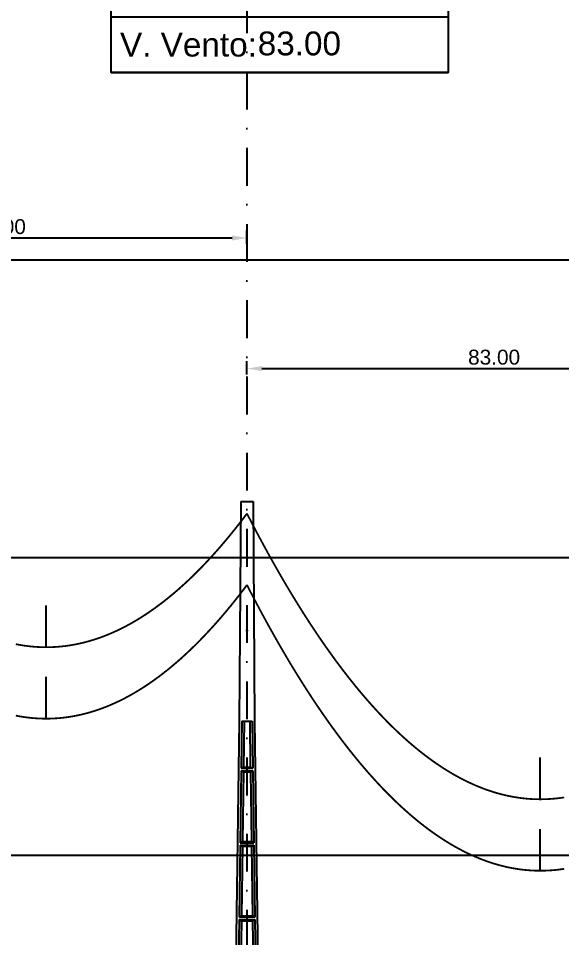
# Model space of a CAD drawing. Header units: metres. Extents: x -121 to 9872, y 3505 to 10721.
# Drawn here: x 6393.9 to 6485.1, y 9036.2 to 9190.6 of the extents above; entities that cross this region are included whole.
import ezdxf
from ezdxf.enums import TextEntityAlignment as Align

# ---------------------------------------------------------------- set-up
doc = ezdxf.new("R2010")
doc.units = ezdxf.units.M
doc.header["$PDMODE"] = 2
doc.linetypes.add('DASHDOT', pattern=[25.4, 12.7, -6.35, 0, -6.35])
for name, color, linetype in [('Cabeçalho', 7, 'Continuous'), ('CON-EOL- CA MAGNOLIA', 210, 'Continuous'), ('cotas', 7, 'Continuous'), ('Grade', 9, 'Continuous'), ('Ind.Rot', 8, 'DASHDOT'), ('POSTE DT', 7, 'Continuous')]:
    doc.layers.add(name, color=color, linetype=linetype)
doc.styles.add('Arial', font='arial.ttf')
doc.styles.add('SIMM-PADRÃO_(TXT)', font='arial.ttf', dxfattribs={"height": 2})
doc.styles.get("Standard").update_dxf_attribs({"font": 'arial.ttf'})
doc.dimstyles.new('ISO-25', dxfattribs={"dimtxt": 2.5, "dimasz": 2.5, "dimexe": 1.25, "dimexo": 0.625, "dimtad": 1, "dimzin": 1, "dimtxsty": 'Standard', "dimcen": 2.5, "dimaunit": 1, "dimadec": 3, "dimazin": 3, "dimtfac": 1, "dimtmove": 0, "dimatfit": 3, "dimfxlon": 1, "dimarcsym": 0})

# ---------------------------------------------------------------- blocks, each defined once
blk = doc.blocks.new('*U1')
at = {"layer": 'POSTE DT', "extrusion": (0, 1, 0)}
for p, q in [((-3.31, 378.23), (-4.05, 262)), ((-3.31, 378.23), (3.31, 378.23)), ((3.31, 378.23), (4.06, 262)), ((-4.05, 262), (-7.72, 0)), ((-4.05, 262), (-4.05, 262)), ((-2.73, 262), (-3.08, 237.05)), ((-2.73, 262), (2.75, 262)), ((-1.42, 262), (-1.77, 237.57)), ((1.43, 262), (1.77, 237.57)), ((2.75, 262), (3.1, 237.05)), ((4.06, 262), (7.72, 0)), ((-3.1, 235.74), (-3.63, 197.65)), ((3.11, 235.73), (-3.1, 235.74)), ((3.1, 237.05), (-3.08, 237.05)), ((-1.8, 235.21), (-2.32, 198.19)), ((1.8, 235.21), (2.32, 198.19)), ((3.11, 235.73), (3.65, 197.65)), ((-3.65, 196.34), (-4.19, 158.25)), ((-2.35, 195.8), (-2.87, 158.8)), ((2.35, 195.8), (2.87, 158.8)), ((3.66, 196.34), (4.2, 158.25)), ((-4.21, 156.94), (-4.74, 118.85)), ((-2.9, 156.39), (-3.42, 119.41)), ((2.91, 156.39), (3.42, 119.41)), ((4.21, 156.94), (4.75, 118.85)), ((-4.76, 117.54), (-5.29, 79.45)), ((4.77, 117.54), (-4.76, 117.54)), ((4.75, 118.85), (-4.74, 118.85)), ((-3.46, 116.98), (-3.97, 80.02)), ((3.46, 116.98), (3.98, 80.02)), ((4.77, 117.54), (5.3, 79.45)), ((-5.31, 78.14), (-5.85, 40.06)), ((5.32, 78.14), (-5.31, 78.14)), ((5.3, 79.45), (-5.29, 79.45)), ((5.32, 78.14), (5.85, 40.06)), ((-4.01, 77.57), (-4.53, 40.63)), ((4.01, 77.57), (4.53, 40.63)), ((5.85, 40.06), (-5.85, 40.06)), ((-5.86, 38.74), (-6.41, 0)), ((5.87, 38.74), (-5.86, 38.74)), ((-4.56, 38.17), (-5.1, 0)), ((4.56, 38.17), (5.1, 0)), ((5.87, 38.74), (6.41, 0)), ((-6.41, 0), (-7.72, 0)), ((-5.1, 0), (-6.41, 0)), ((5.1, 0), (-5.1, 0)), ((6.41, 0), (5.1, 0)), ((7.72, 0), (6.41, 0))]:
    blk.add_line(p, q, dxfattribs=at)
at = {"layer": 'POSTE DT', "ltscale": 3}
for points in [[(-3.65, 196.34), (3.66, 196.34)], [(-3.63, 197.65), (3.65, 197.65)], [(-4.21, 156.94), (4.21, 156.94)], [(4.2, 158.25), (-4.19, 158.25)]]:
    blk.add_lwpolyline(points, dxfattribs=at)
at = {"layer": 'POSTE DT'}
for points, knots in [([(0.25, 309.94), (0.25, 309.93), (0.25, 309.93), (0.25, 309.92), (0.25, 309.91), (0.25, 309.9), (0.25, 309.89), (0.24, 309.85), (0.22, 309.82), (0.19, 309.77), (0.16, 309.74), (0.11, 309.71), (0.08, 309.7), (0.01, 309.68), (-0.02, 309.68), (-0.08, 309.7), (-0.11, 309.71), (-0.16, 309.74), (-0.18, 309.76), (-0.21, 309.8), (-0.22, 309.82), (-0.24, 309.85), (-0.24, 309.87), (-0.25, 309.89), (-0.25, 309.9), (-0.25, 309.92), (-0.25, 309.92), (-0.25, 309.93), (-0.25, 309.94), (-0.25, 309.95), (-0.25, 309.95), (-0.25, 309.96), (-0.25, 309.97), (-0.24, 310), (-0.23, 310.02), (-0.21, 310.07), (-0.2, 310.09), (-0.15, 310.14), (-0.13, 310.15), (-0.07, 310.18), (-0.03, 310.19), (0.03, 310.19), (0.06, 310.18), (0.12, 310.16), (0.14, 310.14), (0.18, 310.11), (0.2, 310.09), (0.21, 310.06), (0.22, 310.05), (0.23, 310.04), (0.24, 310.01), (0.24, 309.99), (0.25, 309.97), (0.25, 309.96), (0.25, 309.95), (0.25, 309.94), (0.25, 309.94), (0.25, 309.94), (0.25, 309.94)], [-54.728303, -54.728303, -54.728303, -54.728303, -54.309038, -54.309038, -53.647169, -53.647169, -52.532885, -52.532885, -48.86224, -48.86224, -45.282765, -45.282765, -41.52867, -41.52867, -37.867486, -37.867486, -34.454589, -34.454589, -31.301423, -31.301423, -28.48103, -28.48103, -26.961755, -26.961755, -25.7544, -25.7544, -25.136228, -25.136228, -24.64409, -24.64409, -24.094201, -24.094201, -23.191199, -23.191199, -20.494482, -20.494482, -17.342863, -17.342863, -13.645538, -13.645538, -9.835989, -9.835989, -6.296781, -6.296781, -3.005029, -3.005029, 0, 0, 0, 1.527594, 1.527594, 3.697216, 3.697216, 4.489727, 4.489727, 5.01438, 5.01438, 5.095313, 5.095313, 5.095313, 5.095313]), ([(-3.1, 235.74), (-2.88, 235.65), (-2.67, 235.56), (-2.23, 235.39), (-2.02, 235.3), (-1.8, 235.21)], [0.055576, 0.055576, 0.055576, 0.055576, 56.767409, 56.767409, 113.50757, 113.50757, 113.50757, 113.50757]), ([(-1.77, 237.57), (-1.99, 237.49), (-2.21, 237.4), (-2.64, 237.22), (-2.86, 237.14), (-3.08, 237.05)], [0, 0, 0, 0, 56.660495, 56.660495, 113.412826, 113.412826, 113.412826, 113.412826]), ([(-1.8, 235.21), (-1.2, 235.21), (-0.6, 235.21), (0.6, 235.21), (1.2, 235.21), (1.8, 235.21)], [0, 0, 0, 0, 68.567797, 68.567797, 137.136247, 137.136247, 137.136247, 137.136247]), ([(1.77, 237.57), (1.18, 237.57), (0.59, 237.57), (-0.59, 237.57), (-1.18, 237.57), (-1.77, 237.57)], [0, 0, 0, 0, 67.306894, 67.306894, 134.614447, 134.614447, 134.614447, 134.614447]), ([(3.1, 237.05), (2.87, 237.14), (2.65, 237.23), (2.21, 237.4), (1.99, 237.49), (1.77, 237.57)], [0, 0, 0, 0, 56.738948, 56.738948, 113.38731, 113.38731, 113.38731, 113.38731]), ([(1.8, 235.21), (2.02, 235.3), (2.24, 235.38), (2.68, 235.56), (2.89, 235.65), (3.11, 235.73)], [0, 0, 0, 0, 56.845349, 56.845349, 113.599799, 113.599799, 113.599799, 113.599799]), ([(-3.65, 196.34), (-3.43, 196.25), (-3.22, 196.16), (-2.78, 195.98), (-2.57, 195.89), (-2.35, 195.8)], [0.054307, 0.054307, 0.054307, 0.054307, 63.527131, 63.527131, 127.063246, 127.063246, 127.063246, 127.063246]), ([(-2.32, 198.19), (-2.54, 198.1), (-2.76, 198.01), (-3.2, 197.83), (-3.41, 197.74), (-3.63, 197.65)], [0, 0, 0, 0, 63.412073, 63.412073, 126.777421, 126.777421, 126.777421, 126.777421]), ([(-2.35, 195.8), (-1.57, 195.8), (-0.78, 195.8), (0.79, 195.8), (1.57, 195.8), (2.35, 195.8)], [0, 0, 0, 0, 89.585713, 89.585713, 179.17191, 179.17191, 179.17191, 179.17191]), ([(2.32, 198.19), (1.55, 198.19), (0.77, 198.19), (-0.77, 198.19), (-1.55, 198.19), (-2.32, 198.19)], [0, 0, 0, 0, 88.31008, 88.31008, 176.620652, 176.620652, 176.620652, 176.620652]), ([(3.65, 197.65), (3.43, 197.74), (3.2, 197.83), (2.76, 198.01), (2.54, 198.1), (2.32, 198.19)], [0, 0, 0, 0, 63.488119, 63.488119, 126.880939, 126.880939, 126.880939, 126.880939]), ([(2.35, 195.8), (2.57, 195.89), (2.79, 195.98), (3.23, 196.16), (3.45, 196.25), (3.66, 196.34)], [0, 0, 0, 0, 63.60246, 63.60246, 127.109696, 127.109696, 127.109696, 127.109696]), ([(-4.21, 156.94), (-3.99, 156.85), (-3.77, 156.75), (-3.34, 156.57), (-3.12, 156.48), (-2.9, 156.39)], [0.053423, 0.053423, 0.053423, 0.053423, 70.429742, 70.429742, 140.90167, 140.90167, 140.90167, 140.90167]), ([(-2.87, 158.8), (-3.09, 158.71), (-3.31, 158.62), (-3.75, 158.43), (-3.97, 158.34), (-4.19, 158.25)], [0, 0, 0, 0, 70.301707, 70.301707, 140.590947, 140.590947, 140.590947, 140.590947]), ([(-2.9, 156.39), (-1.94, 156.39), (-0.97, 156.39), (0.97, 156.39), (1.94, 156.39), (2.91, 156.39)], [0, 0, 0, 0, 110.60219, 110.60219, 221.20473, 221.20473, 221.20473, 221.20473]), ([(2.87, 158.8), (1.92, 158.8), (0.96, 158.8), (-0.96, 158.8), (-1.91, 158.8), (-2.87, 158.8)], [0, 0, 0, 0, 109.314454, 109.314454, 218.629264, 218.629264, 218.629264, 218.629264]), ([(4.2, 158.25), (3.98, 158.34), (3.76, 158.44), (3.31, 158.62), (3.09, 158.71), (2.87, 158.8)], [0, 0, 0, 0, 70.379198, 70.379198, 140.659718, 140.659718, 140.659718, 140.659718]), ([(2.91, 156.39), (3.12, 156.48), (3.34, 156.57), (3.78, 156.75), (4, 156.85), (4.21, 156.94)], [0, 0, 0, 0, 70.506649, 70.506649, 140.914701, 140.914701, 140.914701, 140.914701]), ([(-4.76, 117.54), (-4.54, 117.45), (-4.32, 117.35), (-3.89, 117.17), (-3.67, 117.07), (-3.46, 116.98)], [0.052784, 0.052784, 0.052784, 0.052784, 77.438432, 77.438432, 154.950301, 154.950301, 154.950301, 154.950301]), ([(-3.42, 119.41), (-3.64, 119.32), (-3.86, 119.23), (-4.3, 119.04), (-4.52, 118.95), (-4.74, 118.85)], [0, 0, 0, 0, 77.299547, 77.299547, 154.618634, 154.618634, 154.618634, 154.618634]), ([(-3.46, 116.98), (-2.3, 116.98), (-1.15, 116.98), (1.15, 116.98), (2.31, 116.98), (3.46, 116.98)], [0, 0, 0, 0, 131.617604, 131.617604, 263.235447, 263.235447, 263.235447, 263.235447]), ([(3.42, 119.41), (2.28, 119.41), (1.14, 119.41), (-1.14, 119.41), (-2.28, 119.41), (-3.42, 119.41)], [0, 0, 0, 0, 130.319901, 130.319901, 260.640046, 260.640046, 260.640046, 260.640046]), ([(4.75, 118.85), (4.53, 118.95), (4.31, 119.04), (3.87, 119.23), (3.64, 119.32), (3.42, 119.41)], [0, 0, 0, 0, 77.381597, 77.381597, 154.66183, 154.66183, 154.66183, 154.66183]), ([(3.46, 116.98), (3.68, 117.07), (3.89, 117.17), (4.33, 117.35), (4.55, 117.45), (4.77, 117.54)], [0, 0, 0, 0, 77.520013, 77.520013, 154.938747, 154.938747, 154.938747, 154.938747]), ([(-5.31, 78.14), (-5.09, 78.05), (-4.88, 77.95), (-4.44, 77.76), (-4.23, 77.67), (-4.01, 77.57)], [0.052308, 0.052308, 0.052308, 0.052308, 84.527725, 84.527725, 169.158824, 169.158824, 169.158824, 169.158824]), ([(-3.97, 80.02), (-4.19, 79.93), (-4.41, 79.83), (-4.85, 79.64), (-5.07, 79.55), (-5.29, 79.45)], [0, 0, 0, 0, 84.379671, 84.379671, 168.809376, 168.809376, 168.809376, 168.809376]), ([(3.98, 80.02), (2.65, 80.02), (1.33, 80.02), (-1.32, 80.02), (-2.65, 80.02), (-3.97, 80.02)], [0, 0, 0, 0, 151.326157, 151.326157, 302.652465, 302.652465, 302.652465, 302.652465]), ([(5.3, 79.45), (5.08, 79.55), (4.86, 79.64), (4.42, 79.83), (4.2, 79.93), (3.98, 80.02)], [0, 0, 0, 0, 84.46863, 84.46863, 168.833721, 168.833721, 168.833721, 168.833721]), ([(4.01, 77.57), (4.23, 77.67), (4.45, 77.76), (4.88, 77.95), (5.1, 78.05), (5.32, 78.14)], [0, 0, 0, 0, 84.616316, 84.616316, 169.129178, 169.129178, 169.129178, 169.129178]), ([(-4.01, 77.57), (-2.67, 77.57), (-1.34, 77.57), (1.34, 77.57), (2.67, 77.57), (4.01, 77.57)], [0, 0, 0, 0, 152.632212, 152.632212, 305.264569, 305.264569, 305.264569, 305.264569]), ([(-4.53, 40.63), (-4.75, 40.53), (-4.97, 40.44), (-5.41, 40.25), (-5.63, 40.15), (-5.85, 40.06)], [0, 0, 0, 0, 91.523648, 91.523648, 183.126775, 183.126775, 183.126775, 183.126775]), ([(4.53, 40.63), (3.02, 40.63), (1.51, 40.63), (-1.51, 40.63), (-3.02, 40.63), (-4.53, 40.63)], [0, 0, 0, 0, 172.33304, 172.33304, 344.666151, 344.666151, 344.666151, 344.666151]), ([(5.85, 40.06), (5.63, 40.15), (5.41, 40.25), (4.97, 40.44), (4.75, 40.53), (4.53, 40.63)], [0, 0, 0, 0, 91.621326, 91.621326, 183.137324, 183.137324, 183.137324, 183.137324]), ([(-5.86, 38.74), (-5.65, 38.65), (-5.43, 38.55), (-5, 38.36), (-4.78, 38.26), (-4.56, 38.17)], [0.026524, 0.026524, 0.026524, 0.026524, 91.679563, 91.679563, 183.466041, 183.466041, 183.466041, 183.466041]), ([(-4.56, 38.17), (-3.04, 38.17), (-1.52, 38.17), (1.52, 38.17), (3.04, 38.17), (4.56, 38.17)], [0, 0, 0, 0, 173.646192, 173.646192, 347.292451, 347.292451, 347.292451, 347.292451]), ([(4.56, 38.17), (4.78, 38.26), (5, 38.36), (5.43, 38.55), (5.65, 38.65), (5.87, 38.74)], [0, 0, 0, 0, 91.776928, 91.776928, 183.448614, 183.448614, 183.448614, 183.448614])]:
    blk.add_open_spline(points, degree=3, knots=knots, dxfattribs=at)
blk = doc.blocks.new('Bloco P Sup')
at = {"layer": 'Cabeçalho'}
blk.add_lwpolyline([(-11.66, -3.34), (44.97, -3.34), (44.97, -31.45), (-11.66, -31.45)], close=True, dxfattribs=at)
for points in [[(-11.66, -12.71), (44.97, -12.71)], [(-11.66, -22.08), (44.97, -22.08)], [(-11.66, -31.45), (44.97, -31.45)]]:
    blk.add_lwpolyline(points, dxfattribs=at)
at = {"layer": 'Cabeçalho', "style": 'Arial'}
blk.add_text('V. Vento:', height=4, dxfattribs=at).set_placement((-10.16, -26.77), align=Align.MIDDLE_LEFT)
at = {"layer": 'Cabeçalho', "style": 'SIMM-PADRÃO_(TXT)'}
for tag, p in [('ESTRUTURANUM', (-10.16, -11.03)), ('TIPO_ESFORÇO', (-10.16, -20.4)), ('VÃOVENTO', (12.97, -29.77))]:
    blk.add_attdef(tag, text='', height=4, dxfattribs=at).set_placement(p, align=Align.BOTTOM_LEFT)
blk = doc.blocks.new('*D121')
at = {"layer": 'cotas', "color": 0, "lineweight": -2, "transparency": 16777216}
for p, q in [((6349.31, 9152.67), (6349.31, 9154.92)), ((6432.31, 9152.67), (6432.31, 9154.92)), ((6351.81, 9153.67), (6429.81, 9153.67))]:
    blk.add_line(p, q, dxfattribs=at)
at = {"layer": 'cotas', "color": 0, "transparency": 16777216}
for points in [[(6351.81, 9154.09), (6351.81, 9153.25), (6349.31, 9153.67)], [(6429.81, 9154.09), (6429.81, 9153.25), (6432.31, 9153.67)]]:
    blk.add_solid(points, dxfattribs=at)
at = {"layer": 'Defpoints', "color": 0, "transparency": 16777216}
for p in [(6432.31, 9153.67), (6349.31, 9134.97), (6432.31, 9109.38)]:
    blk.add_point(p, dxfattribs=at)
at = {"layer": 'cotas', "color": 0, "transparency": 16777216, "insert": (6390.81, 9155.57), "char_height": 2.5, "attachment_point": 5}
blk.add_mtext('83.00', dxfattribs=at)
blk = doc.blocks.new('*D122')
at = {"layer": 'cotas', "color": 0, "lineweight": -2, "transparency": 16777216}
for p, q in [((6432.31, 9130.74), (6432.31, 9132.99)), ((6434.81, 9131.74), (6512.81, 9131.74)), ((6515.31, 9130.74), (6515.31, 9132.99))]:
    blk.add_line(p, q, dxfattribs=at)
at = {"layer": 'cotas', "color": 0, "transparency": 16777216}
for points in [[(6434.81, 9132.16), (6434.81, 9131.32), (6432.31, 9131.74)], [(6512.81, 9132.16), (6512.81, 9131.32), (6515.31, 9131.74)]]:
    blk.add_solid(points, dxfattribs=at)
at = {"layer": 'Defpoints', "color": 0, "transparency": 16777216}
for p in [(6515.31, 9131.74), (6432.31, 9109.38), (6515.31, 9083.87)]:
    blk.add_point(p, dxfattribs=at)
at = {"layer": 'cotas', "color": 0, "transparency": 16777216, "insert": (6473.81, 9133.64), "char_height": 2.5, "attachment_point": 5}
blk.add_mtext('83.00', dxfattribs=at)

msp = doc.modelspace()

# ---------------------------------------------------------------- linework, layer by layer
at = {"layer": 'CON-EOL- CA MAGNOLIA'}
for p, q in [((6398.592, 9084.932), (6398.592, 9091.932)), ((6398.592, 9072.932), (6398.592, 9079.932)), ((6398.592, 9072.932), (6398.592, 9079.932)), ((6481.567, 9059.39), (6481.567, 9066.39)), ((6481.567, 9047.39), (6481.567, 9054.39)), ((6481.567, 9047.39), (6481.567, 9054.39))]:
    msp.add_line(p, q, dxfattribs=at)
at = {"layer": 'CON-EOL- CA MAGNOLIA', "const_width": 0.3}
for points in [[(6393.493, 9085.445), (6393.906, 9085.365), (6394.319, 9085.292), (6394.732, 9085.226), (6395.145, 9085.166), (6395.558, 9085.114), (6395.971, 9085.067), (6396.384, 9085.028), (6396.797, 9084.996), (6397.209, 9084.97), (6397.622, 9084.951), (6398.035, 9084.938), (6398.448, 9084.933), (6398.861, 9084.933), (6399.274, 9084.941), (6399.687, 9084.956), (6400.1, 9084.977), (6400.513, 9085.005), (6400.926, 9085.04), (6401.339, 9085.081), (6401.752, 9085.129), (6402.165, 9085.184), (6402.578, 9085.245), (6402.991, 9085.314), (6403.404, 9085.389), (6403.816, 9085.47), (6404.229, 9085.559), (6404.642, 9085.654), (6405.055, 9085.756), (6405.468, 9085.864), (6405.881, 9085.98), (6406.294, 9086.102), (6406.707, 9086.231), (6407.12, 9086.366), (6407.533, 9086.508), (6407.946, 9086.657), (6408.359, 9086.813), (6408.772, 9086.976), (6409.185, 9087.145), (6409.598, 9087.321), (6410.01, 9087.503), (6410.423, 9087.693), (6410.836, 9087.889), (6411.249, 9088.092), (6411.662, 9088.301), (6412.075, 9088.517), (6412.488, 9088.74), (6412.901, 9088.97), (6413.314, 9089.207), (6413.727, 9089.45), (6414.14, 9089.7), (6414.553, 9089.957), (6414.966, 9090.22), (6415.379, 9090.49), (6415.792, 9090.767), (6416.205, 9091.051), (6416.617, 9091.341), (6417.03, 9091.638), (6417.443, 9091.942), (6417.856, 9092.253), (6418.269, 9092.57), (6418.682, 9092.894), (6419.095, 9093.225), (6419.508, 9093.563), (6419.921, 9093.907), (6420.334, 9094.258), (6420.747, 9094.616), (6421.16, 9094.981), (6421.573, 9095.352), (6421.986, 9095.73), (6422.399, 9096.115), (6422.811, 9096.507), (6423.224, 9096.905), (6423.637, 9097.31), (6424.05, 9097.722), (6424.463, 9098.14), (6424.876, 9098.566), (6425.289, 9098.998), (6425.702, 9099.437), (6426.115, 9099.883), (6426.528, 9100.335), (6426.941, 9100.794), (6427.354, 9101.26), (6427.767, 9101.733), (6428.18, 9102.212), (6428.593, 9102.699), (6429.006, 9103.192), (6429.418, 9103.692), (6429.831, 9104.198), (6430.244, 9104.711), (6430.657, 9105.232), (6431.07, 9105.759), (6431.483, 9106.292), (6431.896, 9106.833), (6432.309, 9107.38)], [(6432.309, 9107.38), (6432.722, 9106.576), (6433.135, 9105.779), (6433.548, 9104.989), (6433.961, 9104.206), (6434.374, 9103.43), (6434.787, 9102.66), (6435.2, 9101.898), (6435.612, 9101.142), (6436.025, 9100.393), (6436.438, 9099.651), (6436.851, 9098.915), (6437.264, 9098.187), (6437.677, 9097.465), (6438.09, 9096.751), (6438.503, 9096.042), (6438.916, 9095.341), (6439.329, 9094.647), (6439.742, 9093.959), (6440.155, 9093.279), (6440.568, 9092.605), (6440.981, 9091.938), (6441.394, 9091.277), (6441.807, 9090.624), (6442.219, 9089.977), (6442.632, 9089.337), (6443.045, 9088.704), (6443.458, 9088.078), (6443.871, 9087.458), (6444.284, 9086.846), (6444.697, 9086.24), (6445.11, 9085.641), (6445.523, 9085.048), (6445.936, 9084.463), (6446.349, 9083.884), (6446.762, 9083.312), (6447.175, 9082.747), (6447.588, 9082.189), (6448.001, 9081.637), (6448.413, 9081.093), (6448.826, 9080.555), (6449.239, 9080.023), (6449.652, 9079.499), (6450.065, 9078.981), (6450.478, 9078.47), (6450.891, 9077.966), (6451.304, 9077.469), (6451.717, 9076.978), (6452.13, 9076.494), (6452.543, 9076.017), (6452.956, 9075.547), (6453.369, 9075.084), (6453.782, 9074.627), (6454.195, 9074.177), (6454.608, 9073.734), (6455.02, 9073.297), (6455.433, 9072.868), (6455.846, 9072.445), (6456.259, 9072.029), (6456.672, 9071.619), (6457.085, 9071.217), (6457.498, 9070.821), (6457.911, 9070.431), (6458.324, 9070.049), (6458.737, 9069.673), (6459.15, 9069.304), (6459.563, 9068.942), (6459.976, 9068.587), (6460.389, 9068.238), (6460.802, 9067.897), (6461.214, 9067.561), (6461.627, 9067.233), (6462.04, 9066.911), (6462.453, 9066.596), (6462.866, 9066.288), (6463.279, 9065.987), (6463.692, 9065.692), (6464.105, 9065.404), (6464.518, 9065.123), (6464.931, 9064.849), (6465.344, 9064.581), (6465.757, 9064.32), (6466.17, 9064.066), (6466.583, 9063.818), (6466.996, 9063.577), (6467.409, 9063.343), (6467.821, 9063.116), (6468.234, 9062.895), (6468.647, 9062.682), (6469.06, 9062.475), (6469.473, 9062.274), (6469.886, 9062.081), (6470.299, 9061.894), (6470.712, 9061.713), (6471.125, 9061.54), (6471.538, 9061.373), (6471.951, 9061.213), (6472.364, 9061.06), (6472.777, 9060.913), (6473.19, 9060.774), (6473.603, 9060.64), (6474.015, 9060.514), (6474.428, 9060.395), (6474.841, 9060.282), (6475.254, 9060.175), (6475.667, 9060.076), (6476.08, 9059.983), (6476.493, 9059.897), (6476.906, 9059.818), (6477.319, 9059.746), (6477.732, 9059.68), (6478.145, 9059.621), (6478.558, 9059.568), (6478.971, 9059.523), (6479.384, 9059.484), (6479.797, 9059.451), (6480.209, 9059.426), (6480.622, 9059.407), (6481.035, 9059.395), (6481.448, 9059.39), (6481.861, 9059.391), (6482.274, 9059.399), (6482.687, 9059.414), (6483.1, 9059.436), (6483.513, 9059.464), (6483.926, 9059.499), (6484.339, 9059.541), (6484.752, 9059.59), (6485.165, 9059.645), (6485.578, 9059.707)], [(6393.493, 9073.445), (6393.906, 9073.365), (6394.319, 9073.292), (6394.732, 9073.226), (6395.145, 9073.166), (6395.558, 9073.114), (6395.971, 9073.068), (6396.384, 9073.028), (6396.797, 9072.996), (6397.209, 9072.97), (6397.622, 9072.951), (6398.035, 9072.938), (6398.448, 9072.932), (6398.861, 9072.934), (6399.274, 9072.941), (6399.687, 9072.956), (6400.1, 9072.977), (6400.513, 9073.005), (6400.926, 9073.04), (6401.339, 9073.081), (6401.752, 9073.129), (6402.165, 9073.184), (6402.578, 9073.245), (6402.991, 9073.314), (6403.404, 9073.389), (6403.816, 9073.47), (6404.229, 9073.559), (6404.642, 9073.654), (6405.055, 9073.756), (6405.468, 9073.864), (6405.881, 9073.98), (6406.294, 9074.102), (6406.707, 9074.231), (6407.12, 9074.366), (6407.533, 9074.508), (6407.946, 9074.657), (6408.359, 9074.813), (6408.772, 9074.976), (6409.185, 9075.145), (6409.598, 9075.321), (6410.01, 9075.503), (6410.423, 9075.693), (6410.836, 9075.889), (6411.249, 9076.092), (6411.662, 9076.301), (6412.075, 9076.517), (6412.488, 9076.741), (6412.901, 9076.97), (6413.314, 9077.207), (6413.727, 9077.45), (6414.14, 9077.7), (6414.553, 9077.957), (6414.966, 9078.22), (6415.379, 9078.49), (6415.792, 9078.767), (6416.205, 9079.051), (6416.617, 9079.341), (6417.03, 9079.638), (6417.443, 9079.942), (6417.856, 9080.253), (6418.269, 9080.57), (6418.682, 9080.894), (6419.095, 9081.225), (6419.508, 9081.563), (6419.921, 9081.907), (6420.334, 9082.258), (6420.747, 9082.616), (6421.16, 9082.981), (6421.573, 9083.352), (6421.986, 9083.73), (6422.399, 9084.115), (6422.811, 9084.507), (6423.224, 9084.905), (6423.637, 9085.31), (6424.05, 9085.722), (6424.463, 9086.141), (6424.876, 9086.566), (6425.289, 9086.998), (6425.702, 9087.437), (6426.115, 9087.883), (6426.528, 9088.335), (6426.941, 9088.794), (6427.354, 9089.26), (6427.767, 9089.733), (6428.18, 9090.212), (6428.593, 9090.699), (6429.006, 9091.192), (6429.418, 9091.692), (6429.831, 9092.198), (6430.244, 9092.712), (6430.657, 9093.232), (6431.07, 9093.759), (6431.483, 9094.292), (6431.896, 9094.833), (6432.309, 9095.38)], [(6393.493, 9073.445), (6393.906, 9073.365), (6394.319, 9073.292), (6394.732, 9073.226), (6395.145, 9073.166), (6395.558, 9073.114), (6395.971, 9073.067), (6396.384, 9073.028), (6396.797, 9072.996), (6397.209, 9072.97), (6397.622, 9072.951), (6398.035, 9072.938), (6398.448, 9072.932), (6398.861, 9072.933), (6399.274, 9072.941), (6399.687, 9072.956), (6400.1, 9072.977), (6400.513, 9073.005), (6400.926, 9073.04), (6401.339, 9073.081), (6401.752, 9073.129), (6402.165, 9073.184), (6402.578, 9073.245), (6402.991, 9073.314), (6403.404, 9073.389), (6403.816, 9073.47), (6404.229, 9073.559), (6404.642, 9073.654), (6405.055, 9073.756), (6405.468, 9073.864), (6405.881, 9073.98), (6406.294, 9074.102), (6406.707, 9074.231), (6407.12, 9074.366), (6407.533, 9074.508), (6407.946, 9074.657), (6408.359, 9074.813), (6408.772, 9074.976), (6409.185, 9075.145), (6409.598, 9075.321), (6410.01, 9075.503), (6410.423, 9075.693), (6410.836, 9075.889), (6411.249, 9076.092), (6411.662, 9076.301), (6412.075, 9076.517), (6412.488, 9076.74), (6412.901, 9076.97), (6413.314, 9077.207), (6413.727, 9077.45), (6414.14, 9077.7), (6414.553, 9077.957), (6414.966, 9078.22), (6415.379, 9078.49), (6415.792, 9078.767), (6416.205, 9079.051), (6416.617, 9079.341), (6417.03, 9079.638), (6417.443, 9079.942), (6417.856, 9080.253), (6418.269, 9080.57), (6418.682, 9080.894), (6419.095, 9081.225), (6419.508, 9081.563), (6419.921, 9081.907), (6420.334, 9082.258), (6420.747, 9082.616), (6421.16, 9082.981), (6421.573, 9083.352), (6421.986, 9083.73), (6422.399, 9084.115), (6422.811, 9084.507), (6423.224, 9084.905), (6423.637, 9085.31), (6424.05, 9085.722), (6424.463, 9086.14), (6424.876, 9086.566), (6425.289, 9086.998), (6425.702, 9087.437), (6426.115, 9087.883), (6426.528, 9088.335), (6426.941, 9088.794), (6427.354, 9089.26), (6427.767, 9089.733), (6428.18, 9090.212), (6428.593, 9090.699), (6429.006, 9091.192), (6429.418, 9091.692), (6429.831, 9092.198), (6430.244, 9092.711), (6430.657, 9093.232), (6431.07, 9093.759), (6431.483, 9094.292), (6431.896, 9094.833), (6432.309, 9095.38)], [(6432.309, 9095.38), (6432.722, 9094.576), (6433.135, 9093.779), (6433.548, 9092.989), (6433.961, 9092.206), (6434.374, 9091.43), (6434.787, 9090.66), (6435.2, 9089.898), (6435.612, 9089.142), (6436.025, 9088.393), (6436.438, 9087.651), (6436.851, 9086.915), (6437.264, 9086.187), (6437.677, 9085.465), (6438.09, 9084.751), (6438.503, 9084.042), (6438.916, 9083.341), (6439.329, 9082.647), (6439.742, 9081.959), (6440.155, 9081.279), (6440.568, 9080.605), (6440.981, 9079.938), (6441.394, 9079.277), (6441.807, 9078.624), (6442.219, 9077.977), (6442.632, 9077.337), (6443.045, 9076.704), (6443.458, 9076.078), (6443.871, 9075.458), (6444.284, 9074.846), (6444.697, 9074.24), (6445.11, 9073.641), (6445.523, 9073.048), (6445.936, 9072.463), (6446.349, 9071.884), (6446.762, 9071.312), (6447.175, 9070.747), (6447.588, 9070.189), (6448.001, 9069.637), (6448.413, 9069.092), (6448.826, 9068.554), (6449.239, 9068.023), (6449.652, 9067.499), (6450.065, 9066.981), (6450.478, 9066.47), (6450.891, 9065.966), (6451.304, 9065.469), (6451.717, 9064.978), (6452.13, 9064.494), (6452.543, 9064.017), (6452.956, 9063.547), (6453.369, 9063.084), (6453.782, 9062.627), (6454.195, 9062.177), (6454.608, 9061.734), (6455.02, 9061.297), (6455.433, 9060.868), (6455.846, 9060.445), (6456.259, 9060.029), (6456.672, 9059.619), (6457.085, 9059.216), (6457.498, 9058.821), (6457.911, 9058.431), (6458.324, 9058.049), (6458.737, 9057.673), (6459.15, 9057.305), (6459.563, 9056.942), (6459.976, 9056.587), (6460.389, 9056.238), (6460.802, 9055.897), (6461.214, 9055.561), (6461.627, 9055.233), (6462.04, 9054.911), (6462.453, 9054.596), (6462.866, 9054.288), (6463.279, 9053.987), (6463.692, 9053.692), (6464.105, 9053.404), (6464.518, 9053.123), (6464.931, 9052.849), (6465.344, 9052.581), (6465.757, 9052.32), (6466.17, 9052.066), (6466.583, 9051.818), (6466.996, 9051.577), (6467.409, 9051.343), (6467.821, 9051.116), (6468.234, 9050.895), (6468.647, 9050.682), (6469.06, 9050.474), (6469.473, 9050.274), (6469.886, 9050.08), (6470.299, 9049.894), (6470.712, 9049.713), (6471.125, 9049.54), (6471.538, 9049.373), (6471.951, 9049.213), (6472.364, 9049.06), (6472.777, 9048.913), (6473.19, 9048.774), (6473.603, 9048.641), (6474.015, 9048.514), (6474.428, 9048.395), (6474.841, 9048.282), (6475.254, 9048.175), (6475.667, 9048.076), (6476.08, 9047.983), (6476.493, 9047.897), (6476.906, 9047.818), (6477.319, 9047.746), (6477.732, 9047.68), (6478.145, 9047.621), (6478.558, 9047.568), (6478.971, 9047.523), (6479.384, 9047.484), (6479.797, 9047.451), (6480.209, 9047.426), (6480.622, 9047.407), (6481.035, 9047.395), (6481.448, 9047.39), (6481.861, 9047.391), (6482.274, 9047.399), (6482.687, 9047.414), (6483.1, 9047.436), (6483.513, 9047.464), (6483.926, 9047.499), (6484.339, 9047.541), (6484.752, 9047.59), (6485.165, 9047.645), (6485.578, 9047.707)], [(6432.309, 9095.38), (6432.722, 9094.576), (6433.135, 9093.779), (6433.548, 9092.989), (6433.961, 9092.206), (6434.374, 9091.43), (6434.787, 9090.66), (6435.2, 9089.898), (6435.612, 9089.142), (6436.025, 9088.393), (6436.438, 9087.651), (6436.851, 9086.915), (6437.264, 9086.187), (6437.677, 9085.465), (6438.09, 9084.751), (6438.503, 9084.042), (6438.916, 9083.341), (6439.329, 9082.647), (6439.742, 9081.959), (6440.155, 9081.279), (6440.568, 9080.605), (6440.981, 9079.938), (6441.394, 9079.277), (6441.807, 9078.624), (6442.219, 9077.977), (6442.632, 9077.337), (6443.045, 9076.704), (6443.458, 9076.078), (6443.871, 9075.458), (6444.284, 9074.846), (6444.697, 9074.24), (6445.11, 9073.641), (6445.523, 9073.048), (6445.936, 9072.463), (6446.349, 9071.884), (6446.762, 9071.312), (6447.175, 9070.747), (6447.588, 9070.189), (6448.001, 9069.637), (6448.413, 9069.093), (6448.826, 9068.555), (6449.239, 9068.023), (6449.652, 9067.499), (6450.065, 9066.981), (6450.478, 9066.47), (6450.891, 9065.966), (6451.304, 9065.469), (6451.717, 9064.978), (6452.13, 9064.494), (6452.543, 9064.017), (6452.956, 9063.547), (6453.369, 9063.084), (6453.782, 9062.627), (6454.195, 9062.177), (6454.608, 9061.734), (6455.02, 9061.297), (6455.433, 9060.868), (6455.846, 9060.445), (6456.259, 9060.029), (6456.672, 9059.619), (6457.085, 9059.217), (6457.498, 9058.821), (6457.911, 9058.431), (6458.324, 9058.049), (6458.737, 9057.673), (6459.15, 9057.305), (6459.563, 9056.942), (6459.976, 9056.587), (6460.389, 9056.238), (6460.802, 9055.897), (6461.214, 9055.561), (6461.627, 9055.233), (6462.04, 9054.911), (6462.453, 9054.596), (6462.866, 9054.288), (6463.279, 9053.987), (6463.692, 9053.692), (6464.105, 9053.404), (6464.518, 9053.123), (6464.931, 9052.849), (6465.344, 9052.581), (6465.757, 9052.32), (6466.17, 9052.066), (6466.583, 9051.818), (6466.996, 9051.577), (6467.409, 9051.343), (6467.821, 9051.116), (6468.234, 9050.895), (6468.647, 9050.682), (6469.06, 9050.474), (6469.473, 9050.274), (6469.886, 9050.08), (6470.299, 9049.894), (6470.712, 9049.713), (6471.125, 9049.54), (6471.538, 9049.373), (6471.951, 9049.213), (6472.364, 9049.06), (6472.777, 9048.913), (6473.19, 9048.774), (6473.603, 9048.64), (6474.015, 9048.514), (6474.428, 9048.395), (6474.841, 9048.282), (6475.254, 9048.175), (6475.667, 9048.076), (6476.08, 9047.983), (6476.493, 9047.897), (6476.906, 9047.818), (6477.319, 9047.746), (6477.732, 9047.68), (6478.145, 9047.621), (6478.558, 9047.568), (6478.971, 9047.523), (6479.384, 9047.484), (6479.797, 9047.451), (6480.209, 9047.426), (6480.622, 9047.407), (6481.035, 9047.395), (6481.448, 9047.39), (6481.861, 9047.391), (6482.274, 9047.399), (6482.687, 9047.414), (6483.1, 9047.436), (6483.513, 9047.464), (6483.926, 9047.499), (6484.339, 9047.541), (6484.752, 9047.59), (6485.165, 9047.645), (6485.578, 9047.707)]]:
    msp.add_lwpolyline(points, dxfattribs=at)
at = {"layer": 'Grade'}
for points in [[(0, 9150), (9859.453, 9150)], [(0, 9100), (9859.453, 9100)], [(0, 9050), (9859.453, 9050)]]:
    msp.add_lwpolyline(points, dxfattribs=at)
at = {"layer": 'Ind.Rot', "linetype": 'DASHDOT', "ltscale": 0.5}
msp.add_lwpolyline([(6432.309, 10500), (6432.309, 8300)], dxfattribs=at)

# ---------------------------------------------------------------- block references
at = {"layer": 'Cabeçalho'}
msp.add_blockref('Bloco P Sup', (6421.151, 9212.921), dxfattribs=at).add_auto_attribs({'ESTRUTURANUM': 'ESTR.Nº - 6/5A', 'TIPO_ESFORÇO': '2N1 - 14/1000', 'VÃOVENTO': '83.00'})
at = {"layer": 'POSTE DT', "xscale": 0.3172702451939489, "yscale": 0.3172702451939489, "zscale": 0.3172702451939489}
msp.add_blockref('*U1', (6432.309, 8989.38), dxfattribs=at)

# ---------------------------------------------------------------- dimensions: what is measured, and where the dimension line sits
at = {"layer": 'cotas'}
for base, p1, p2, picture, middle in [((6432.309, 9153.67), (6349.309, 9134.97), (6432.309, 9109.38), '*D121', (6390.809, 9155.572)), ((6515.309, 9131.739), (6432.309, 9109.38), (6515.309, 9083.87), '*D122', (6473.809, 9133.642))]:
    dim = msp.add_linear_dim(base=base, p1=p1, p2=p2, dimstyle='ISO-25', dxfattribs=at)
    dim.commit()
    dim.dimension.update_dxf_attribs({"geometry": picture, "text_midpoint": middle})

doc.saveas('drawing.dxf')
